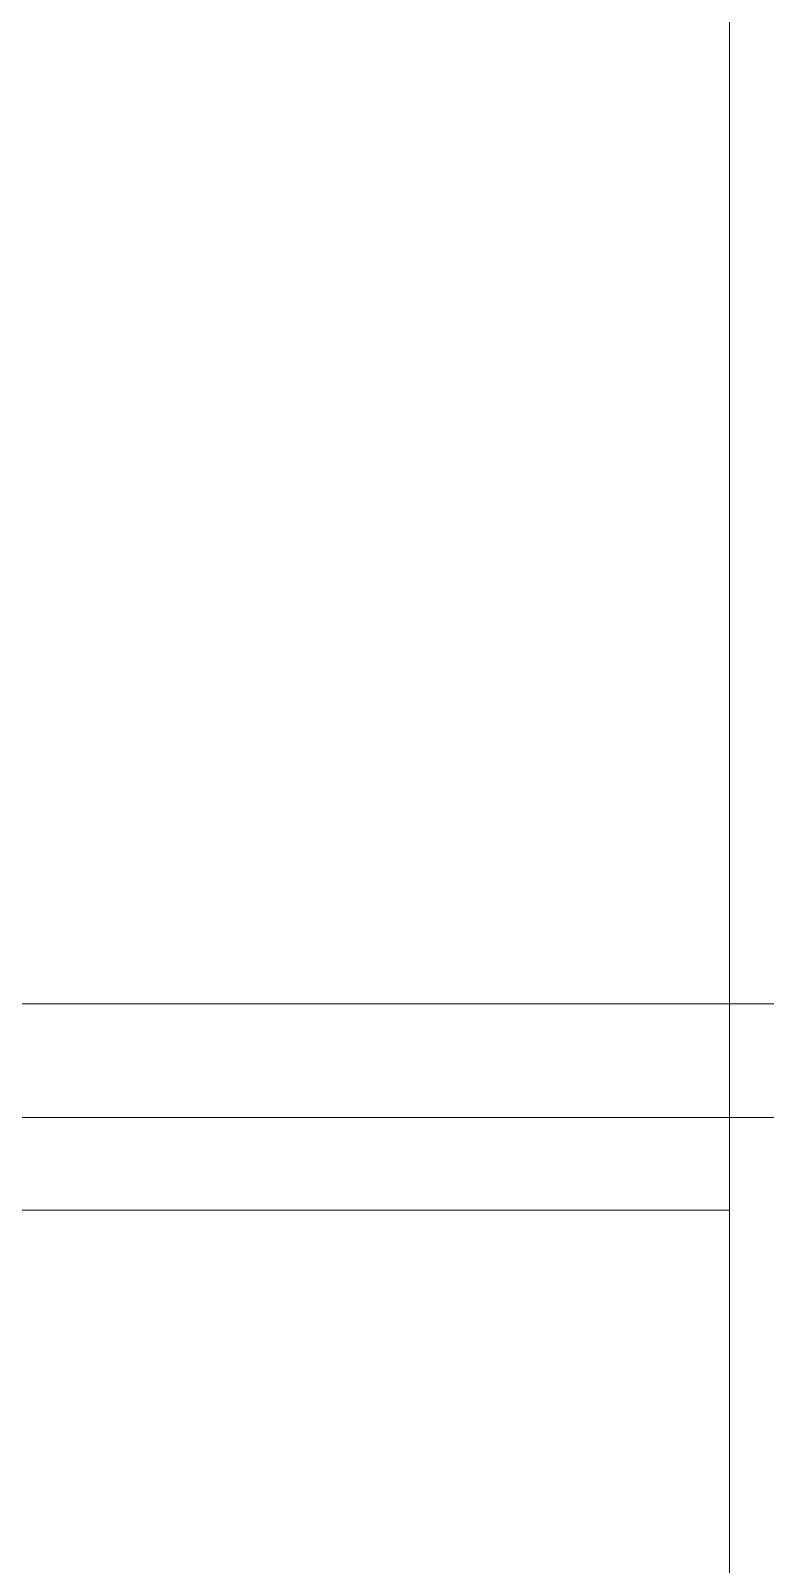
# Model space of a CAD drawing. Header units: millimetres. Extents: x 1464389 to 1998638, y -29162 to 256806.
# Drawn here: x 1549749 to 1567094, y 174826 to 211026 of the extents above; entities that cross this region are included whole.
import ezdxf

# ---------------------------------------------------------------- set-up
doc = ezdxf.new("R2010")
doc.units = ezdxf.units.MM
doc.header["$LTSCALE"] = 15
doc.layers.get('0').update_dxf_attribs({"lineweight": 5})

msp = doc.modelspace()

# ---------------------------------------------------------------- linework, layer by layer
msp.add_line((1566247, 232978.4), (1566247, -21144.5))
at = {"ltscale": 0.25}
for p, q in [((1520964.5, 188054.3), (1566247, 188054.3)), ((1566247, 188054.3), (1615220.4, 188054.3)), ((1520964.5, 185374.8), (1615220.4, 185374.8)), ((1520964.5, 183182.8), (1566247, 183182.8))]:
    msp.add_line(p, q, dxfattribs=at)

doc.saveas('drawing.dxf')
